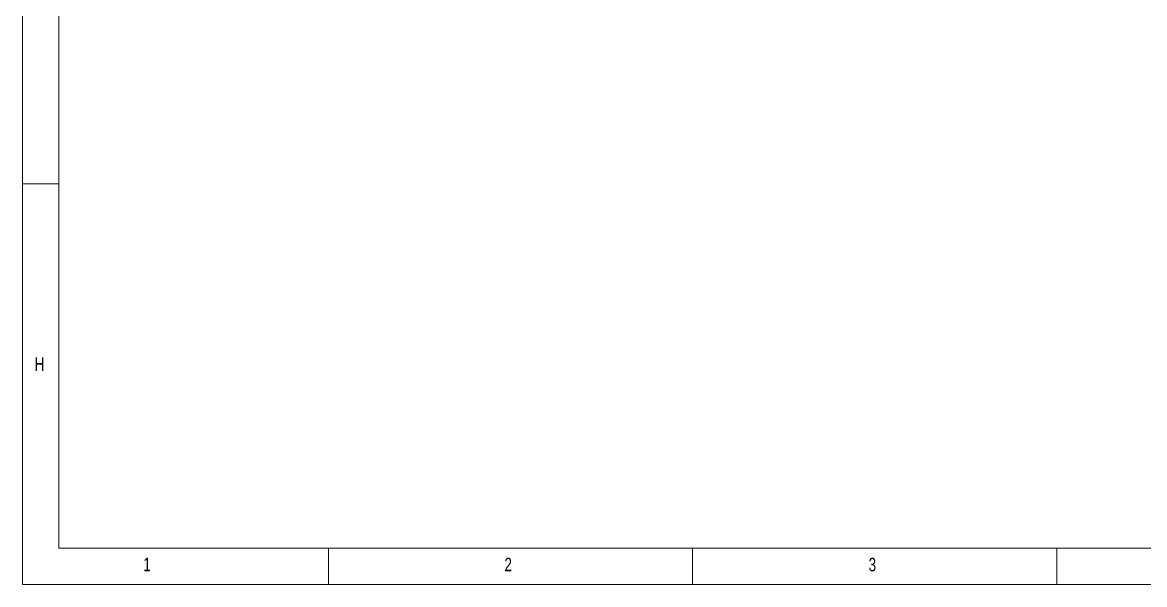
# Model space of a CAD drawing. Header units: millimetres. Extents: x -84 to 500, y -79 to 331.
# Drawn here: x -84.4 to 69.6, y -79.4 to -2.2 of the extents above; entities that cross this region are included whole.
import ezdxf

# ---------------------------------------------------------------- set-up
doc = ezdxf.new("R2010")
doc.units = ezdxf.units.MM
doc.styles.add('SLDTEXTSTYLE0', font='TXT', dxfattribs={"width": 0.75})

msp = doc.modelspace()

# ---------------------------------------------------------------- linework, layer by layer
at = {"color": 7, "linetype": 'Continuous', "lineweight": 0}
for p, q in [((-84.41, 330.64), (-84.41, -79.36)), ((-79.41, 325.64), (-79.41, -74.36)), ((-79.41, -24.36), (-84.41, -24.36)), ((-79.41, -74.36), (309.65, -74.36)), ((-42.41, -79.36), (-42.41, -74.36)), ((7.59, -74.36), (7.59, -79.36)), ((57.59, -79.36), (57.59, -74.36)), ((-84.41, -79.36), (499.59, -79.36))]:
    msp.add_line(p, q, dxfattribs=at)

# ---------------------------------------------------------------- texts
at = {"color": 7, "linetype": 'Continuous', "lineweight": 0, "char_height": 1.85, "attachment_point": 1, "style": 'SLDTEXTSTYLE0'}
for s, insert in [('H', (-82.74, -48.19)), ('1', (-67.82, -75.69)), ('2', (-18.24, -75.69)), ('3', (31.76, -75.69))]:
    msp.add_mtext(s, dxfattribs=dict(at, insert=insert))

doc.saveas('drawing.dxf')
